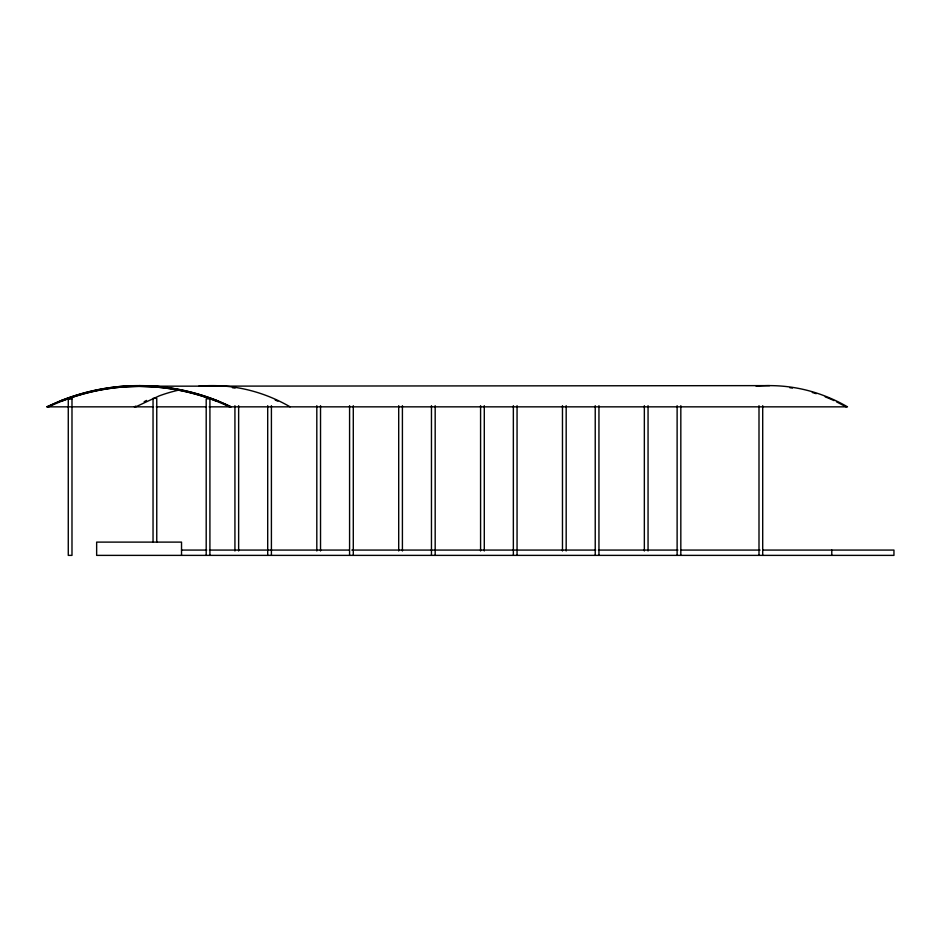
<?xml version="1.0" encoding="UTF-8"?>
<svg xmlns="http://www.w3.org/2000/svg" width="941" height="941" viewBox="0 0 941 941"><rect width="100%" height="100%" fill="white"/><g stroke="black" fill="none" stroke-linecap="round" stroke-linejoin="round"><path stroke-width="1.41" d="M68.634 398.831L70.022 398.831M134.34 406.841L135.751 406.1M144.161 401.701L146.561 400.443M135.751 406.841L159.182 395.89A190.658 169.874 90 0 1 180.06 389.809M47.297 406.841L48.732 406.1M153.407 406.841L47.05 406.841L61.553 400.443M48.732 406.841C72.069 395.702 97.464 389.068 123.224 386.963L139.092 386.363L155.9 387.069C181.342 389.198 206.385 395.855 229.451 406.841M61.577 400.431C81.314 392.738 102.11 387.951 123.224 386.222L769.609 385.622M156.288 406.841L206.444 406.841M209.102 406.841L847.5 406.841A190.658 169.874 90 0 0 756.141 386.222M181.531 550.073L206.738 550.073M209.42 550.073L349.123 550.073M351.793 550.073L595.712 550.073M598.394 550.073L677.92 550.073M680.59 550.073L760.081 550.073M762.798 550.073L893.95 550.073L893.95 555.378L96.652 555.378L96.652 542.11L181.531 542.11L181.531 555.378M139.092 385.622L155.9 386.328C176.696 388.045 197.163 392.879 216.606 400.431M275.219 400.066L277.901 401.184M216.618 400.443L231.133 406.841A210.219 210.219 0 0 0 47.05 406.841M836.478 401.819L846.088 406.841M831.785 550.073L831.785 555.378M762.704 405.689L762.704 555.378M758.999 405.689L758.999 555.378M680.825 405.689L680.825 555.378M677.12 405.689L677.12 555.378M648.055 405.689L648.055 550.979M644.35 405.689L644.35 550.979M598.947 405.689L598.947 555.378M595.23 405.689L595.23 555.378M566.176 405.689L566.176 550.979M562.471 405.689L562.471 550.979M517.056 405.689L517.056 555.378M513.351 405.689L513.351 555.378M484.286 405.689L484.286 550.979M480.58 405.689L480.58 550.979M435.177 405.689L435.177 555.378M431.46 405.689L431.46 555.378M402.407 405.689L402.407 550.979M398.702 405.689L398.702 550.979M353.287 405.689L353.287 555.378M349.582 405.689L349.582 555.378M320.528 405.689L320.528 550.979M316.811 405.689L316.811 550.979M271.408 405.689L271.408 555.378M267.703 405.689L267.703 555.378M238.638 405.689L238.638 550.979M234.932 405.689L234.932 550.979M209.914 555.378L209.914 398.831L206.197 398.831L206.197 555.378M156.759 542.169L156.759 398.349L153.042 398.349L153.042 542.169M61.577 401.172A210.219 210.219 0 0 1 216.606 401.172M789.793 387.716A190.658 169.874 -90 0 1 792.475 388.092M812.306 392.479A190.658 169.874 -90 0 1 816.212 393.679M825.21 396.867A190.658 169.874 -90 0 1 834.044 400.607M232.403 387.716A190.658 169.874 90 0 1 235.085 388.092M198.751 386.222A190.658 169.874 90 0 1 290.11 406.841M71.987 398.831L68.27 398.831L68.27 555.378L71.987 555.378L71.987 398.831"/></g></svg>
